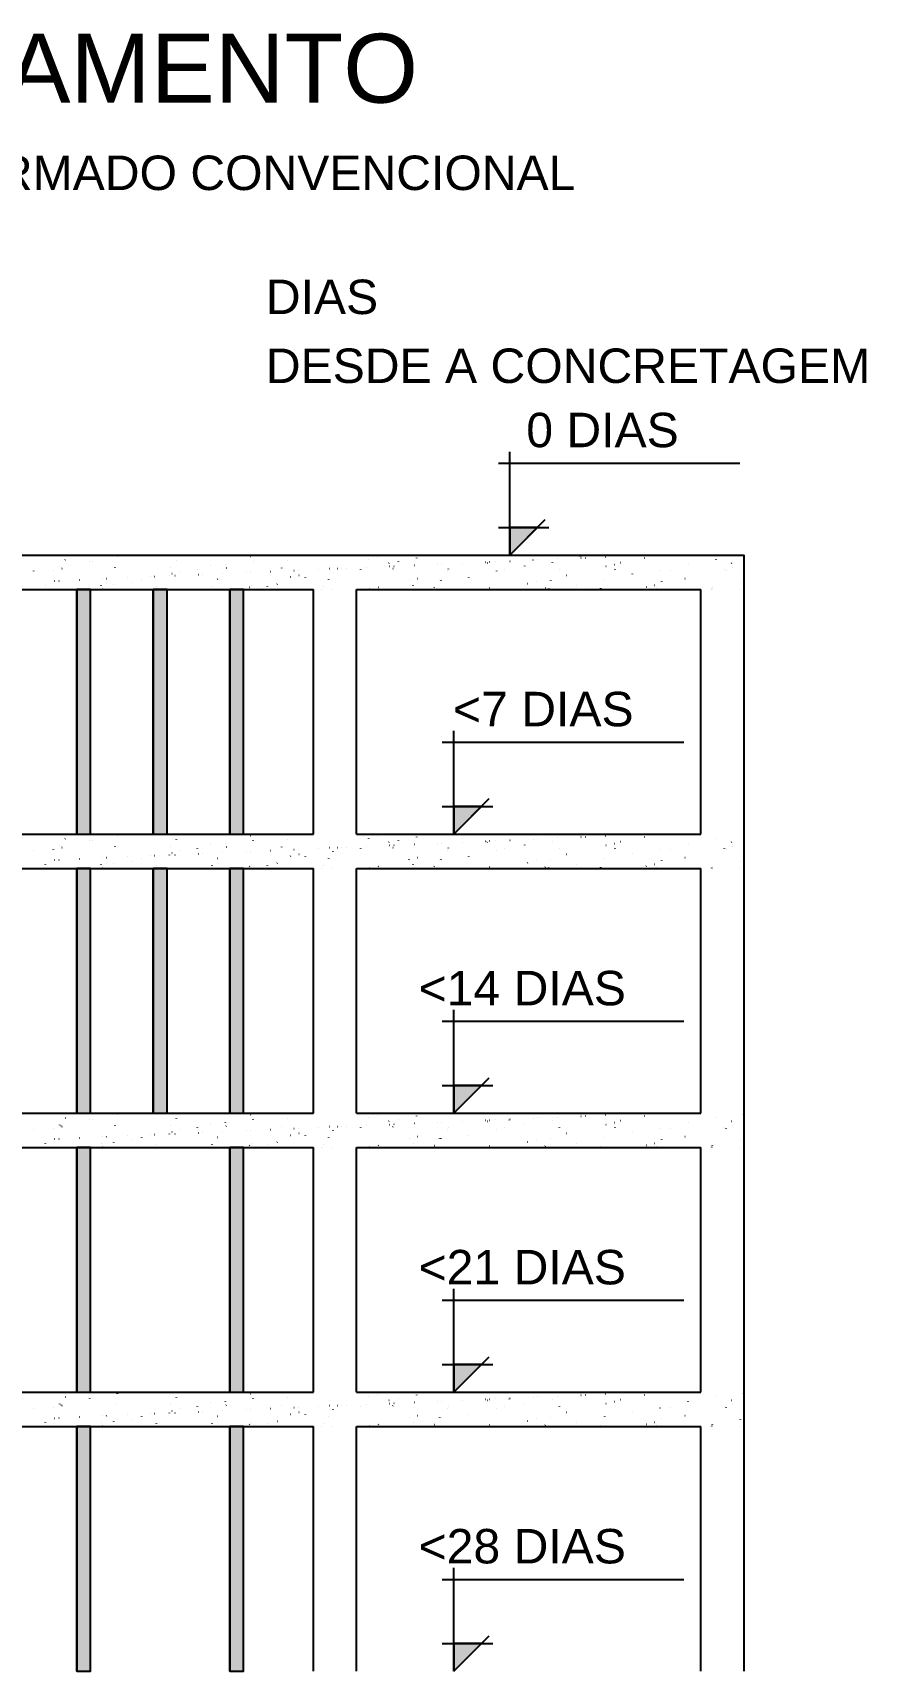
# Model space of a CAD drawing. Header units: millimetres. Extents: x 1659 to 9159, y 667 to 9133.
# Drawn here: x 7753.8 to 7995.7, y 5523.8 to 5999.4 of the extents above; entities that cross this region are included whole.
import ezdxf

# ---------------------------------------------------------------- set-up
doc = ezdxf.new("R2010")
doc.units = ezdxf.units.MM
for name, color, linetype in [('1', 1, 'Continuous'), ('10', 10, 'Continuous'), ('6', 6, 'Continuous')]:
    doc.layers.add(name, color=color, linetype=linetype)
doc.styles.get("Standard").update_dxf_attribs({"font": 'arial.ttf'})

msp = doc.modelspace()

# ---------------------------------------------------------------- linework, layer by layer
at = {"layer": '1', "linetype": 'Continuous'}
for p, q in [((7888.88, 5874.42), (7958.94, 5874.42)), ((7892.21, 5847.76), (7892.21, 5877.75)), ((7888.88, 5855.76), (7903.54, 5855.76)), ((7892.21, 5847.76), (7902.5, 5858.05)), ((7510.19, 5847.76), (7960.19, 5847.76)), ((7763.19, 5846.39), (7763.22, 5846.43)), ((7770.27, 5845.86), (7770.28, 5845.91)), ((7770.98, 5845.81), (7771.03, 5845.82)), ((7778.37, 5847.32), (7778.37, 5847.37)), ((7795.43, 5846.23), (7795.46, 5846.27)), ((7816.86, 5847.38), (7816.91, 5847.39)), ((7817.7, 5845.93), (7817.7, 5845.98)), ((7827.66, 5846.07), (7827.69, 5846.11)), ((7851.27, 5846.42), (7851.32, 5846.43)), ((7853.71, 5846.96), (7853.76, 5846.97)), ((7857.14, 5845.43), (7857.15, 5845.48)), ((7859.89, 5845.91), (7859.92, 5845.95)), ((7865.24, 5846.89), (7865.25, 5846.94)), ((7871.2, 5845.1), (7871.25, 5845.1)), ((7872.45, 5845.16), (7872.5, 5845.16)), ((7878.34, 5845.41), (7878.39, 5845.42)), ((7885.08, 5845.71), (7885.13, 5845.71)), ((7885.68, 5845.45), (7885.73, 5845.46)), ((7886.33, 5845.76), (7886.38, 5845.76)), ((7888.12, 5845.99), (7888.17, 5846)), ((7892.13, 5845.75), (7892.16, 5845.79)), ((7892.23, 5846.02), (7892.28, 5846.02)), ((7898.97, 5846.31), (7899.02, 5846.32)), ((7900.22, 5846.37), (7900.27, 5846.37)), ((7904.57, 5845.5), (7904.58, 5845.55)), ((7906.11, 5846.63), (7906.16, 5846.63)), ((7912.71, 5847.33), (7912.72, 5847.38)), ((7912.86, 5846.92), (7912.91, 5846.92)), ((7914.11, 5846.97), (7914.16, 5846.98)), ((7920, 5847.23), (7920.05, 5847.23)), ((7924.36, 5845.59), (7924.39, 5845.63)), ((7926.74, 5847.53), (7926.79, 5847.53)), ((7927.99, 5847.58), (7928.04, 5847.58)), ((7931.31, 5846.97), (7931.36, 5846.99)), ((7952.11, 5846.46), (7952.12, 5846.51)), ((7956.59, 5845.42), (7956.62, 5845.46)), ((7960.14, 5847.4), (7960.14, 5847.45)), ((7960.19, 5837.76), (7960.19, 5847.76)), ((7754.1, 5843.08), (7754.11, 5843.13)), ((7759.75, 5843.32), (7759.8, 5843.33)), ((7761.6, 5844.31), (7761.63, 5844.34)), ((7762.13, 5844.02), (7762.13, 5844.07)), ((7762.2, 5843.86), (7762.24, 5843.87)), ((7767.25, 5840.56), (7767.3, 5840.56)), ((7773.99, 5840.86), (7774.04, 5840.86)), ((7775.18, 5840.92), (7775.21, 5840.96)), ((7775.24, 5840.91), (7775.29, 5840.91)), ((7777.67, 5844.18), (7777.7, 5844.22)), ((7781.13, 5841.17), (7781.18, 5841.17)), ((7785.4, 5840.73), (7785.41, 5840.78)), ((7787.88, 5841.46), (7787.93, 5841.47)), ((7789.12, 5841.52), (7789.17, 5841.52)), ((7793.43, 5841.68), (7793.44, 5841.73)), ((7793.83, 5844.14), (7793.86, 5844.18)), ((7794.16, 5842.35), (7794.21, 5842.36)), ((7795.02, 5841.78), (7795.07, 5841.78)), ((7796.6, 5842.89), (7796.65, 5842.9)), ((7801.57, 5843.52), (7801.58, 5843.57)), ((7801.76, 5842.07), (7801.81, 5842.07)), ((7803.01, 5842.12), (7803.06, 5842.13)), ((7805.39, 5844.84), (7805.44, 5844.85)), ((7807.41, 5840.76), (7807.44, 5840.8)), ((7808.91, 5842.38), (7808.96, 5842.38)), ((7809.67, 5844.98), (7809.68, 5845.03)), ((7809.91, 5844.01), (7809.94, 5844.05)), ((7815.65, 5842.68), (7815.7, 5842.68)), ((7816.9, 5842.73), (7816.95, 5842.73)), ((7822.79, 5842.99), (7822.84, 5842.99)), ((7826.06, 5843.98), (7826.09, 5844.02)), ((7828.57, 5841.38), (7828.62, 5841.4)), ((7829.54, 5843.28), (7829.59, 5843.28)), ((7830.78, 5843.34), (7830.83, 5843.34)), ((7831.01, 5841.93), (7831.06, 5841.94)), ((7832.88, 5841.18), (7832.88, 5841.23)), ((7836.68, 5843.59), (7836.73, 5843.6)), ((7839.64, 5840.6), (7839.67, 5840.64)), ((7839.8, 5843.87), (7839.85, 5843.88)), ((7840.97, 5842.64), (7840.98, 5842.69)), ((7842.14, 5843.85), (7842.17, 5843.89)), ((7843.42, 5843.89), (7843.47, 5843.89)), ((7844.67, 5843.94), (7844.72, 5843.95)), ((7849, 5843.59), (7849.01, 5843.64)), ((7850.57, 5844.2), (7850.62, 5844.2)), ((7857.31, 5844.49), (7857.36, 5844.5)), ((7858.3, 5843.82), (7858.33, 5843.86)), ((7858.56, 5844.55), (7858.61, 5844.55)), ((7862.98, 5840.42), (7863.03, 5840.43)), ((7864.45, 5844.81), (7864.5, 5844.81)), ((7865.42, 5840.96), (7865.47, 5840.97)), ((7871.88, 5840.44), (7871.91, 5840.48)), ((7872.27, 5840.3), (7872.28, 5840.35)), ((7874.21, 5842.91), (7874.25, 5842.92)), ((7874.37, 5843.69), (7874.4, 5843.73)), ((7880.3, 5841.25), (7880.31, 5841.3)), ((7888.45, 5843.09), (7888.45, 5843.13)), ((7890.53, 5843.66), (7890.56, 5843.7)), ((7896.54, 5844.55), (7896.55, 5844.6)), ((7906.61, 5843.53), (7906.64, 5843.57)), ((7908.61, 5841.94), (7908.66, 5841.95)), ((7919.75, 5840.74), (7919.75, 5840.79)), ((7920.08, 5844.49), (7920.13, 5844.5)), ((7922.52, 5845.03), (7922.57, 5845.04)), ((7922.76, 5843.5), (7922.79, 5843.54)), ((7927.84, 5842.21), (7927.85, 5842.26)), ((7935.87, 5843.16), (7935.88, 5843.21)), ((7938.84, 5843.37), (7938.87, 5843.41)), ((7943.02, 5840.98), (7943.07, 5840.99)), ((7944.02, 5844.99), (7944.02, 5845.04)), ((7954.49, 5843.52), (7954.54, 5843.53)), ((7954.99, 5843.34), (7955.03, 5843.38)), ((7956.93, 5844.06), (7956.98, 5844.07)), ((7635.19, 5837.76), (7835.19, 5837.76)), ((7756.57, 5837.76), (7756.57, 5837.76)), ((7757.43, 5838.87), (7757.46, 5838.91)), ((7760.1, 5840.25), (7760.15, 5840.25)), ((7761.3, 5837.76), (7761.3, 5837.76)), ((7761.35, 5840.31), (7761.4, 5840.31)), ((7769.21, 5837.76), (7769.21, 5837.76)), ((7769.21, 5837.76), (7769.21, 5837.76)), ((7772.75, 5837.76), (7772.75, 5837.76)), ((7772.75, 5837.76), (7772.75, 5837.76)), ((7773.44, 5837.76), (7773.44, 5837.76)), ((7773.58, 5838.84), (7773.61, 5838.88)), ((7773.9, 5837.86), (7773.95, 5837.87)), ((7777.11, 5837.76), (7777.11, 5837.76)), ((7777.11, 5837.76), (7777.11, 5837.76)), ((7777.31, 5839.27), (7777.31, 5839.32)), ((7782.69, 5839.81), (7782.74, 5839.82)), ((7785.01, 5837.76), (7785.01, 5837.76)), ((7785.01, 5837.76), (7785.01, 5837.76)), ((7785.01, 5837.76), (7785.01, 5837.76)), ((7788.93, 5837.76), (7788.93, 5837.76)), ((7789.66, 5838.71), (7789.69, 5838.75)), ((7792.91, 5837.76), (7792.91, 5837.76)), ((7800.82, 5837.76), (7800.82, 5837.76)), ((7800.82, 5837.76), (7800.82, 5837.76)), ((7805.1, 5837.76), (7805.1, 5837.76)), ((7805.1, 5837.76), (7805.1, 5837.76)), ((7805.81, 5838.68), (7805.84, 5838.72)), ((7808.72, 5837.76), (7808.72, 5837.76)), ((7808.72, 5837.76), (7808.72, 5837.76)), ((7808.72, 5837.76), (7808.72, 5837.76)), ((7812.2, 5837.76), (7812.2, 5837.76)), ((7812.2, 5837.76), (7812.2, 5837.76)), ((7816.62, 5837.76), (7816.62, 5837.76)), ((7816.62, 5837.76), (7816.62, 5837.76)), ((7816.62, 5837.76), (7816.62, 5837.76)), ((7816.7, 5838.39), (7816.71, 5838.44)), ((7817.1, 5838.84), (7817.15, 5838.85)), ((7821.28, 5837.76), (7821.28, 5837.76)), ((7821.89, 5838.55), (7821.92, 5838.59)), ((7824.52, 5837.76), (7824.52, 5837.76)), ((7824.73, 5839.34), (7824.74, 5839.39)), ((7832.43, 5837.76), (7832.43, 5837.76)), ((7832.43, 5837.76), (7832.43, 5837.76)), ((7835.19, 5766.76), (7835.19, 5837.76)), ((7837.46, 5837.76), (7837.46, 5837.76)), ((7837.46, 5837.76), (7837.46, 5837.76)), ((7838.05, 5838.52), (7838.08, 5838.56)), ((7840.33, 5837.76), (7840.33, 5837.76)), ((7840.33, 5837.76), (7840.33, 5837.76)), ((7840.33, 5837.76), (7840.33, 5837.76)), ((7847.69, 5837.76), (7947.69, 5837.76)), ((7847.69, 5766.76), (7847.69, 5837.76)), ((7847.69, 5766.76), (7847.69, 5837.76)), ((7848.23, 5837.76), (7848.23, 5837.76)), ((7850.97, 5837.76), (7850.97, 5837.76)), ((7850.97, 5837.76), (7850.97, 5837.76)), ((7851.51, 5837.88), (7851.56, 5837.89)), ((7853.64, 5837.76), (7853.64, 5837.76)), ((7854.13, 5838.39), (7854.16, 5838.43)), ((7856.13, 5837.76), (7856.13, 5837.76)), ((7856.13, 5837.76), (7856.13, 5837.76)), ((7864.04, 5837.76), (7864.04, 5837.76)), ((7864.04, 5837.76), (7864.04, 5837.76)), ((7864.18, 5838.84), (7864.19, 5838.89)), ((7869.82, 5837.76), (7869.82, 5837.76)), ((7869.82, 5837.76), (7869.82, 5837.76)), ((7870.28, 5838.36), (7870.31, 5838.4)), ((7871.94, 5837.76), (7871.94, 5837.76)), ((7871.94, 5837.76), (7871.94, 5837.76)), ((7871.94, 5837.76), (7871.94, 5837.76)), ((7879.84, 5837.76), (7879.84, 5837.76)), ((7886, 5837.76), (7886, 5837.76)), ((7886.36, 5838.23), (7886.39, 5838.27)), ((7887.74, 5837.76), (7887.74, 5837.76)), ((7887.74, 5837.76), (7887.74, 5837.76)), ((7889.73, 5837.76), (7889.73, 5837.76)), ((7889.73, 5837.76), (7889.73, 5837.76)), ((7889.73, 5837.76), (7889.73, 5837.76)), ((7895.65, 5837.76), (7895.65, 5837.76)), ((7895.65, 5837.76), (7895.65, 5837.76)), ((7895.65, 5837.76), (7895.65, 5837.76)), ((7897.39, 5839.45), (7897.43, 5839.46)), ((7899.83, 5839.99), (7899.87, 5840.01)), ((7902.17, 5837.76), (7902.17, 5837.76)), ((7902.17, 5837.76), (7902.17, 5837.76)), ((7902.51, 5838.2), (7902.54, 5838.24)), ((7903.55, 5837.76), (7903.55, 5837.76)), ((7903.55, 5837.76), (7903.55, 5837.76)), ((7903.55, 5837.76), (7903.55, 5837.76)), ((7903.58, 5837.96), (7903.58, 5838.01)), ((7904.11, 5840.28), (7904.14, 5840.32)), ((7911.45, 5837.76), (7911.45, 5837.76)), ((7911.6, 5838.91), (7911.61, 5838.96)), ((7918.35, 5837.76), (7918.35, 5837.76)), ((7918.59, 5838.07), (7918.62, 5838.11)), ((7919.35, 5837.76), (7919.35, 5837.76)), ((7919.35, 5837.76), (7919.35, 5837.76)), ((7927.26, 5837.76), (7927.26, 5837.76)), ((7927.26, 5837.76), (7927.26, 5837.76)), ((7927.26, 5837.76), (7927.26, 5837.76)), ((7928.49, 5837.76), (7928.49, 5837.76)), ((7928.49, 5837.76), (7928.49, 5837.76)), ((7928.49, 5837.76), (7928.49, 5837.76)), ((7931.79, 5838.49), (7931.84, 5838.5)), ((7934.23, 5839.03), (7934.28, 5839.04)), ((7934.53, 5837.76), (7934.53, 5837.76)), ((7934.53, 5837.76), (7934.53, 5837.76)), ((7934.75, 5838.04), (7934.78, 5838.08)), ((7935.16, 5837.76), (7935.16, 5837.76)), ((7936.34, 5840.12), (7936.37, 5840.16)), ((7943.06, 5837.76), (7943.06, 5837.76)), ((7943.06, 5837.76), (7943.06, 5837.76)), ((7947.69, 5766.76), (7947.69, 5837.76)), ((7950.71, 5837.76), (7950.71, 5837.76)), ((7950.82, 5837.91), (7950.86, 5837.95)), ((7950.97, 5837.76), (7950.97, 5837.76)), ((7950.97, 5837.76), (7950.97, 5837.76)), ((7951.05, 5838.4), (7951.06, 5838.45)), ((7958.87, 5837.76), (7958.87, 5837.76)), ((7958.87, 5837.76), (7958.87, 5837.76)), ((7958.87, 5837.76), (7958.87, 5837.76)), ((7959.15, 5839.87), (7959.15, 5839.92)), ((7960.19, 5766.76), (7960.19, 5837.76)), ((7872.62, 5793.42), (7942.68, 5793.42)), ((7875.95, 5766.76), (7875.95, 5796.75)), ((7872.62, 5774.76), (7887.28, 5774.76)), ((7875.95, 5766.76), (7886.24, 5777.05)), ((7635.19, 5766.76), (7835.19, 5766.76)), ((7763.19, 5765.39), (7763.22, 5765.43)), ((7770.27, 5764.86), (7770.28, 5764.91)), ((7770.98, 5764.81), (7771.03, 5764.82)), ((7778.37, 5766.32), (7778.37, 5766.37)), ((7795.43, 5765.23), (7795.46, 5765.27)), ((7816.86, 5766.38), (7816.91, 5766.39)), ((7817.7, 5764.93), (7817.7, 5764.98)), ((7827.66, 5765.07), (7827.69, 5765.11)), ((7847.69, 5766.76), (7947.69, 5766.76)), ((7851.27, 5765.42), (7851.32, 5765.43)), ((7853.71, 5765.96), (7853.76, 5765.97)), ((7857.14, 5764.43), (7857.15, 5764.48)), ((7859.89, 5764.91), (7859.92, 5764.95)), ((7865.24, 5765.89), (7865.25, 5765.94)), ((7878.34, 5764.41), (7878.39, 5764.42)), ((7885.08, 5764.71), (7885.13, 5764.71)), ((7885.68, 5764.45), (7885.73, 5764.46)), ((7886.33, 5764.76), (7886.38, 5764.76)), ((7888.12, 5764.99), (7888.17, 5765)), ((7892.13, 5764.75), (7892.16, 5764.79)), ((7892.23, 5765.02), (7892.28, 5765.02)), ((7898.97, 5765.31), (7899.02, 5765.32)), ((7900.22, 5765.37), (7900.27, 5765.37)), ((7904.57, 5764.5), (7904.58, 5764.55)), ((7906.11, 5765.63), (7906.16, 5765.63)), ((7912.71, 5766.33), (7912.72, 5766.38)), ((7912.86, 5765.92), (7912.91, 5765.92)), ((7914.11, 5765.97), (7914.16, 5765.98)), ((7920, 5766.23), (7920.05, 5766.23)), ((7924.36, 5764.59), (7924.39, 5764.63)), ((7926.74, 5766.53), (7926.79, 5766.53)), ((7927.99, 5766.58), (7928.04, 5766.58)), ((7931.31, 5765.97), (7931.36, 5765.99)), ((7952.11, 5765.46), (7952.12, 5765.51)), ((7956.59, 5764.42), (7956.62, 5764.46)), ((7960.14, 5766.4), (7960.14, 5766.45)), ((7960.19, 5756.76), (7960.19, 5766.76)), ((7754.1, 5762.08), (7754.11, 5762.13)), ((7759.75, 5762.32), (7759.8, 5762.33)), ((7761.6, 5763.31), (7761.63, 5763.34)), ((7762.13, 5763.02), (7762.13, 5763.07)), ((7762.2, 5762.86), (7762.24, 5762.87)), ((7767.25, 5759.56), (7767.3, 5759.56)), ((7773.99, 5759.86), (7774.04, 5759.86)), ((7775.18, 5759.92), (7775.21, 5759.96)), ((7775.24, 5759.91), (7775.29, 5759.91)), ((7777.67, 5763.18), (7777.7, 5763.22)), ((7781.13, 5760.17), (7781.18, 5760.17)), ((7785.4, 5759.73), (7785.41, 5759.78)), ((7787.88, 5760.46), (7787.93, 5760.47)), ((7789.12, 5760.52), (7789.17, 5760.52)), ((7793.43, 5760.68), (7793.44, 5760.73)), ((7793.83, 5763.14), (7793.86, 5763.18)), ((7794.16, 5761.35), (7794.21, 5761.36)), ((7795.02, 5760.78), (7795.07, 5760.78)), ((7796.6, 5761.89), (7796.65, 5761.9)), ((7801.57, 5762.52), (7801.58, 5762.57)), ((7801.76, 5761.07), (7801.81, 5761.07)), ((7803.01, 5761.12), (7803.06, 5761.13)), ((7805.39, 5763.84), (7805.44, 5763.85)), ((7807.41, 5759.76), (7807.44, 5759.8)), ((7808.91, 5761.38), (7808.96, 5761.38)), ((7809.67, 5763.98), (7809.68, 5764.03)), ((7809.91, 5763.01), (7809.94, 5763.05)), ((7815.65, 5761.68), (7815.7, 5761.68)), ((7816.9, 5761.73), (7816.95, 5761.73)), ((7822.79, 5761.99), (7822.84, 5761.99)), ((7826.06, 5762.98), (7826.09, 5763.02)), ((7828.57, 5760.38), (7828.62, 5760.4)), ((7829.54, 5762.28), (7829.59, 5762.28)), ((7830.78, 5762.34), (7830.83, 5762.34)), ((7831.01, 5760.93), (7831.06, 5760.94)), ((7832.88, 5760.18), (7832.88, 5760.23)), ((7836.68, 5762.59), (7836.73, 5762.6)), ((7839.64, 5759.6), (7839.67, 5759.64)), ((7839.8, 5762.87), (7839.85, 5762.88)), ((7840.97, 5761.64), (7840.98, 5761.69)), ((7842.14, 5762.85), (7842.17, 5762.89)), ((7843.42, 5762.89), (7843.47, 5762.89)), ((7844.67, 5762.94), (7844.72, 5762.95)), ((7849, 5762.59), (7849.01, 5762.64)), ((7850.57, 5763.2), (7850.62, 5763.2)), ((7857.31, 5763.49), (7857.36, 5763.5)), ((7858.3, 5762.82), (7858.33, 5762.86)), ((7858.56, 5763.55), (7858.61, 5763.55)), ((7864.45, 5763.81), (7864.5, 5763.81)), ((7865.42, 5759.96), (7865.47, 5759.97)), ((7871.2, 5764.1), (7871.25, 5764.1)), ((7872.45, 5764.16), (7872.5, 5764.16)), ((7874.21, 5761.91), (7874.25, 5761.92)), ((7874.37, 5762.69), (7874.4, 5762.73)), ((7880.3, 5760.25), (7880.31, 5760.3)), ((7888.45, 5762.09), (7888.45, 5762.13)), ((7890.53, 5762.66), (7890.56, 5762.7)), ((7896.54, 5763.55), (7896.55, 5763.6)), ((7906.61, 5762.53), (7906.64, 5762.57)), ((7908.61, 5760.94), (7908.66, 5760.95)), ((7919.75, 5759.74), (7919.75, 5759.79)), ((7920.08, 5763.49), (7920.13, 5763.5)), ((7922.52, 5764.03), (7922.57, 5764.04)), ((7922.76, 5762.5), (7922.79, 5762.54)), ((7927.84, 5761.21), (7927.85, 5761.26)), ((7935.87, 5762.16), (7935.88, 5762.21)), ((7938.84, 5762.37), (7938.87, 5762.41)), ((7943.02, 5759.98), (7943.07, 5759.99)), ((7944.02, 5763.99), (7944.02, 5764.04)), ((7954.49, 5762.52), (7954.54, 5762.53)), ((7954.99, 5762.34), (7955.03, 5762.38)), ((7956.93, 5763.06), (7956.98, 5763.07)), ((7635.19, 5756.76), (7835.19, 5756.76)), ((7756.57, 5756.76), (7756.57, 5756.76)), ((7757.43, 5757.87), (7757.46, 5757.91)), ((7760.1, 5759.25), (7760.15, 5759.25)), ((7761.3, 5756.76), (7761.3, 5756.76)), ((7761.35, 5759.31), (7761.4, 5759.31)), ((7769.21, 5756.76), (7769.21, 5756.76)), ((7769.21, 5756.76), (7769.21, 5756.76)), ((7772.75, 5756.76), (7772.75, 5756.76)), ((7772.75, 5756.76), (7772.75, 5756.76)), ((7773.44, 5756.76), (7773.44, 5756.76)), ((7773.58, 5757.84), (7773.61, 5757.88)), ((7773.9, 5756.86), (7773.95, 5756.87)), ((7777.11, 5756.76), (7777.11, 5756.76)), ((7777.11, 5756.76), (7777.11, 5756.76)), ((7777.31, 5758.27), (7777.31, 5758.32)), ((7782.69, 5758.81), (7782.74, 5758.82)), ((7785.01, 5756.76), (7785.01, 5756.76)), ((7785.01, 5756.76), (7785.01, 5756.76)), ((7785.01, 5756.76), (7785.01, 5756.76)), ((7788.93, 5756.76), (7788.93, 5756.76)), ((7789.66, 5757.71), (7789.69, 5757.75)), ((7792.91, 5756.76), (7792.91, 5756.76)), ((7800.82, 5756.76), (7800.82, 5756.76)), ((7800.82, 5756.76), (7800.82, 5756.76)), ((7805.1, 5756.76), (7805.1, 5756.76)), ((7805.1, 5756.76), (7805.1, 5756.76)), ((7805.81, 5757.68), (7805.84, 5757.72)), ((7808.72, 5756.76), (7808.72, 5756.76)), ((7808.72, 5756.76), (7808.72, 5756.76)), ((7808.72, 5756.76), (7808.72, 5756.76)), ((7812.2, 5756.76), (7812.2, 5756.76)), ((7812.2, 5756.76), (7812.2, 5756.76)), ((7816.62, 5756.76), (7816.62, 5756.76)), ((7816.62, 5756.76), (7816.62, 5756.76)), ((7816.62, 5756.76), (7816.62, 5756.76)), ((7816.7, 5757.39), (7816.71, 5757.44)), ((7817.1, 5757.84), (7817.15, 5757.85)), ((7821.28, 5756.76), (7821.28, 5756.76)), ((7821.89, 5757.55), (7821.92, 5757.59)), ((7824.52, 5756.76), (7824.52, 5756.76)), ((7824.73, 5758.34), (7824.74, 5758.39)), ((7832.43, 5756.76), (7832.43, 5756.76)), ((7832.43, 5756.76), (7832.43, 5756.76)), ((7835.19, 5685.76), (7835.19, 5756.76)), ((7837.46, 5756.76), (7837.46, 5756.76)), ((7837.46, 5756.76), (7837.46, 5756.76)), ((7838.05, 5757.52), (7838.08, 5757.56)), ((7840.33, 5756.76), (7840.33, 5756.76)), ((7840.33, 5756.76), (7840.33, 5756.76)), ((7840.33, 5756.76), (7840.33, 5756.76)), ((7847.69, 5756.76), (7947.69, 5756.76)), ((7847.69, 5685.76), (7847.69, 5756.76)), ((7847.69, 5685.76), (7847.69, 5756.76)), ((7848.23, 5756.76), (7848.23, 5756.76)), ((7850.97, 5756.76), (7850.97, 5756.76)), ((7850.97, 5756.76), (7850.97, 5756.76)), ((7851.51, 5756.88), (7851.56, 5756.89)), ((7853.64, 5756.76), (7853.64, 5756.76)), ((7854.13, 5757.39), (7854.16, 5757.43)), ((7856.13, 5756.76), (7856.13, 5756.76)), ((7856.13, 5756.76), (7856.13, 5756.76)), ((7862.98, 5759.42), (7863.03, 5759.43)), ((7864.04, 5756.76), (7864.04, 5756.76)), ((7864.04, 5756.76), (7864.04, 5756.76)), ((7864.18, 5757.84), (7864.19, 5757.89)), ((7869.82, 5756.76), (7869.82, 5756.76)), ((7869.82, 5756.76), (7869.82, 5756.76)), ((7870.28, 5757.36), (7870.31, 5757.4)), ((7871.88, 5759.44), (7871.91, 5759.48)), ((7871.94, 5756.76), (7871.94, 5756.76)), ((7871.94, 5756.76), (7871.94, 5756.76)), ((7871.94, 5756.76), (7871.94, 5756.76)), ((7872.27, 5759.3), (7872.28, 5759.35)), ((7879.84, 5756.76), (7879.84, 5756.76)), ((7886, 5756.76), (7886, 5756.76)), ((7886.36, 5757.23), (7886.39, 5757.27)), ((7887.74, 5756.76), (7887.74, 5756.76)), ((7887.74, 5756.76), (7887.74, 5756.76)), ((7889.73, 5756.76), (7889.73, 5756.76)), ((7889.73, 5756.76), (7889.73, 5756.76)), ((7889.73, 5756.76), (7889.73, 5756.76)), ((7895.65, 5756.76), (7895.65, 5756.76)), ((7895.65, 5756.76), (7895.65, 5756.76)), ((7895.65, 5756.76), (7895.65, 5756.76)), ((7897.39, 5758.45), (7897.43, 5758.46)), ((7899.83, 5758.99), (7899.87, 5759.01)), ((7902.17, 5756.76), (7902.17, 5756.76)), ((7902.17, 5756.76), (7902.17, 5756.76)), ((7902.51, 5757.2), (7902.54, 5757.24)), ((7903.55, 5756.76), (7903.55, 5756.76)), ((7903.55, 5756.76), (7903.55, 5756.76)), ((7903.55, 5756.76), (7903.55, 5756.76)), ((7903.58, 5756.96), (7903.58, 5757.01)), ((7904.11, 5759.28), (7904.14, 5759.32)), ((7911.45, 5756.76), (7911.45, 5756.76)), ((7911.6, 5757.91), (7911.61, 5757.96)), ((7918.35, 5756.76), (7918.35, 5756.76)), ((7918.59, 5757.07), (7918.62, 5757.11)), ((7919.35, 5756.76), (7919.35, 5756.76)), ((7919.35, 5756.76), (7919.35, 5756.76)), ((7927.26, 5756.76), (7927.26, 5756.76)), ((7927.26, 5756.76), (7927.26, 5756.76)), ((7927.26, 5756.76), (7927.26, 5756.76)), ((7928.49, 5756.76), (7928.49, 5756.76)), ((7928.49, 5756.76), (7928.49, 5756.76)), ((7928.49, 5756.76), (7928.49, 5756.76)), ((7931.79, 5757.49), (7931.84, 5757.5)), ((7934.23, 5758.03), (7934.28, 5758.04)), ((7934.53, 5756.76), (7934.53, 5756.76)), ((7934.53, 5756.76), (7934.53, 5756.76)), ((7934.75, 5757.04), (7934.78, 5757.08)), ((7935.16, 5756.76), (7935.16, 5756.76)), ((7936.34, 5759.12), (7936.37, 5759.16)), ((7943.06, 5756.76), (7943.06, 5756.76)), ((7943.06, 5756.76), (7943.06, 5756.76)), ((7947.69, 5685.76), (7947.69, 5756.76)), ((7950.71, 5756.76), (7950.71, 5756.76)), ((7950.82, 5756.91), (7950.86, 5756.95)), ((7950.97, 5756.76), (7950.97, 5756.76)), ((7950.97, 5756.76), (7950.97, 5756.76)), ((7951.05, 5757.4), (7951.06, 5757.45)), ((7958.87, 5756.76), (7958.87, 5756.76)), ((7958.87, 5756.76), (7958.87, 5756.76)), ((7958.87, 5756.76), (7958.87, 5756.76)), ((7959.15, 5758.87), (7959.15, 5758.92)), ((7960.19, 5685.76), (7960.19, 5756.76)), ((7872.62, 5712.42), (7942.68, 5712.42)), ((7875.95, 5685.76), (7875.95, 5715.75)), ((7872.62, 5693.76), (7887.28, 5693.76)), ((7875.95, 5685.76), (7886.24, 5696.05)), ((7635.19, 5685.76), (7835.19, 5685.76)), ((7763.19, 5684.39), (7763.22, 5684.43)), ((7770.27, 5683.86), (7770.28, 5683.91)), ((7770.98, 5683.81), (7771.03, 5683.82)), ((7778.37, 5685.32), (7778.37, 5685.37)), ((7795.43, 5684.23), (7795.46, 5684.27)), ((7816.86, 5685.38), (7816.91, 5685.39)), ((7817.7, 5683.93), (7817.7, 5683.98)), ((7827.66, 5684.07), (7827.69, 5684.11)), ((7847.69, 5685.76), (7947.69, 5685.76)), ((7851.27, 5684.42), (7851.32, 5684.43)), ((7853.71, 5684.96), (7853.76, 5684.97)), ((7857.14, 5683.43), (7857.15, 5683.48)), ((7859.89, 5683.91), (7859.92, 5683.95)), ((7865.24, 5684.89), (7865.25, 5684.94)), ((7878.34, 5683.41), (7878.39, 5683.42)), ((7885.08, 5683.71), (7885.13, 5683.71)), ((7885.68, 5683.45), (7885.73, 5683.46)), ((7886.33, 5683.76), (7886.38, 5683.76)), ((7888.12, 5683.99), (7888.17, 5684)), ((7892.13, 5683.75), (7892.16, 5683.79)), ((7892.23, 5684.02), (7892.28, 5684.02)), ((7898.97, 5684.31), (7899.02, 5684.32)), ((7900.22, 5684.37), (7900.27, 5684.37)), ((7904.57, 5683.5), (7904.58, 5683.55)), ((7906.11, 5684.63), (7906.16, 5684.63)), ((7912.71, 5685.33), (7912.72, 5685.38)), ((7912.86, 5684.92), (7912.91, 5684.92)), ((7914.11, 5684.97), (7914.16, 5684.98)), ((7920, 5685.23), (7920.05, 5685.23)), ((7924.36, 5683.59), (7924.39, 5683.63)), ((7926.74, 5685.53), (7926.79, 5685.53)), ((7927.99, 5685.58), (7928.04, 5685.58)), ((7931.31, 5684.97), (7931.36, 5684.99)), ((7952.11, 5684.46), (7952.12, 5684.51)), ((7956.59, 5683.42), (7956.62, 5683.46)), ((7960.14, 5685.4), (7960.14, 5685.45)), ((7960.19, 5675.76), (7960.19, 5685.76)), ((7754.1, 5681.08), (7754.11, 5681.13)), ((7759.75, 5681.32), (7759.8, 5681.33)), ((7761.6, 5682.31), (7761.63, 5682.34)), ((7762.13, 5682.02), (7762.13, 5682.07)), ((7762.2, 5681.86), (7762.24, 5681.87)), ((7773.99, 5678.86), (7774.04, 5678.86)), ((7775.18, 5678.92), (7775.21, 5678.96)), ((7775.24, 5678.91), (7775.29, 5678.91)), ((7777.67, 5682.18), (7777.7, 5682.22)), ((7781.13, 5679.17), (7781.18, 5679.17)), ((7785.4, 5678.73), (7785.41, 5678.78)), ((7787.88, 5679.46), (7787.93, 5679.47)), ((7789.12, 5679.52), (7789.17, 5679.52)), ((7793.43, 5679.68), (7793.44, 5679.73)), ((7793.83, 5682.14), (7793.86, 5682.18)), ((7794.16, 5680.35), (7794.21, 5680.36)), ((7795.02, 5679.78), (7795.07, 5679.78)), ((7796.6, 5680.89), (7796.65, 5680.9)), ((7801.57, 5681.52), (7801.58, 5681.57)), ((7801.76, 5680.07), (7801.81, 5680.07)), ((7803.01, 5680.12), (7803.06, 5680.13)), ((7805.39, 5682.84), (7805.44, 5682.85)), ((7807.41, 5678.76), (7807.44, 5678.8)), ((7808.91, 5680.38), (7808.96, 5680.38)), ((7809.67, 5682.98), (7809.68, 5683.03)), ((7809.91, 5682.01), (7809.94, 5682.05)), ((7815.65, 5680.68), (7815.7, 5680.68)), ((7816.9, 5680.73), (7816.95, 5680.73)), ((7822.79, 5680.99), (7822.84, 5680.99)), ((7826.06, 5681.98), (7826.09, 5682.02)), ((7828.57, 5679.38), (7828.62, 5679.4)), ((7829.54, 5681.28), (7829.59, 5681.28)), ((7830.78, 5681.34), (7830.83, 5681.34)), ((7831.01, 5679.93), (7831.06, 5679.94)), ((7832.88, 5679.18), (7832.88, 5679.23)), ((7836.68, 5681.59), (7836.73, 5681.6)), ((7839.64, 5678.6), (7839.67, 5678.64)), ((7839.8, 5681.87), (7839.85, 5681.88)), ((7840.97, 5680.64), (7840.98, 5680.69)), ((7842.14, 5681.85), (7842.17, 5681.89)), ((7843.42, 5681.89), (7843.47, 5681.89)), ((7844.67, 5681.94), (7844.72, 5681.95)), ((7849, 5681.59), (7849.01, 5681.64)), ((7850.57, 5682.2), (7850.62, 5682.2)), ((7857.31, 5682.49), (7857.36, 5682.5)), ((7858.3, 5681.82), (7858.33, 5681.86)), ((7858.56, 5682.55), (7858.61, 5682.55)), ((7864.45, 5682.81), (7864.5, 5682.81)), ((7865.42, 5678.96), (7865.47, 5678.97)), ((7871.2, 5683.1), (7871.25, 5683.1)), ((7872.45, 5683.16), (7872.5, 5683.16)), ((7874.21, 5680.91), (7874.25, 5680.92)), ((7874.37, 5681.69), (7874.4, 5681.73)), ((7880.3, 5679.25), (7880.31, 5679.3)), ((7888.45, 5681.09), (7888.45, 5681.13)), ((7890.53, 5681.66), (7890.56, 5681.7)), ((7896.54, 5682.55), (7896.55, 5682.6)), ((7906.61, 5681.53), (7906.64, 5681.57)), ((7908.61, 5679.94), (7908.66, 5679.95)), ((7919.75, 5678.74), (7919.75, 5678.79)), ((7920.08, 5682.49), (7920.13, 5682.5)), ((7922.52, 5683.03), (7922.57, 5683.04)), ((7922.76, 5681.5), (7922.79, 5681.54)), ((7927.84, 5680.21), (7927.85, 5680.26)), ((7935.87, 5681.16), (7935.88, 5681.21)), ((7938.84, 5681.37), (7938.87, 5681.41)), ((7943.02, 5678.98), (7943.07, 5678.99)), ((7944.02, 5682.99), (7944.02, 5683.04)), ((7954.49, 5681.52), (7954.54, 5681.53)), ((7954.99, 5681.34), (7955.03, 5681.38)), ((7956.93, 5682.06), (7956.98, 5682.07)), ((7635.19, 5675.76), (7835.19, 5675.76)), ((7756.57, 5675.76), (7756.57, 5675.76)), ((7757.43, 5676.87), (7757.46, 5676.91)), ((7760.1, 5678.25), (7760.15, 5678.25)), ((7761.3, 5675.76), (7761.3, 5675.76)), ((7761.35, 5678.31), (7761.4, 5678.31)), ((7767.25, 5678.56), (7767.3, 5678.56)), ((7769.21, 5675.76), (7769.21, 5675.76)), ((7769.21, 5675.76), (7769.21, 5675.76)), ((7772.75, 5675.76), (7772.75, 5675.76)), ((7772.75, 5675.76), (7772.75, 5675.76)), ((7773.44, 5675.76), (7773.44, 5675.76)), ((7773.58, 5676.84), (7773.61, 5676.88)), ((7773.9, 5675.86), (7773.95, 5675.87)), ((7777.11, 5675.76), (7777.11, 5675.76)), ((7777.11, 5675.76), (7777.11, 5675.76)), ((7777.31, 5677.27), (7777.31, 5677.32)), ((7782.69, 5677.81), (7782.74, 5677.82)), ((7785.01, 5675.76), (7785.01, 5675.76)), ((7785.01, 5675.76), (7785.01, 5675.76)), ((7785.01, 5675.76), (7785.01, 5675.76)), ((7788.93, 5675.76), (7788.93, 5675.76)), ((7789.66, 5676.71), (7789.69, 5676.75)), ((7792.91, 5675.76), (7792.91, 5675.76)), ((7800.82, 5675.76), (7800.82, 5675.76)), ((7800.82, 5675.76), (7800.82, 5675.76)), ((7805.1, 5675.76), (7805.1, 5675.76)), ((7805.1, 5675.76), (7805.1, 5675.76)), ((7805.81, 5676.68), (7805.84, 5676.72)), ((7808.72, 5675.76), (7808.72, 5675.76)), ((7808.72, 5675.76), (7808.72, 5675.76)), ((7808.72, 5675.76), (7808.72, 5675.76)), ((7812.2, 5675.76), (7812.2, 5675.76)), ((7812.2, 5675.76), (7812.2, 5675.76)), ((7816.62, 5675.76), (7816.62, 5675.76)), ((7816.62, 5675.76), (7816.62, 5675.76)), ((7816.62, 5675.76), (7816.62, 5675.76)), ((7816.7, 5676.39), (7816.71, 5676.44)), ((7817.1, 5676.84), (7817.15, 5676.85)), ((7821.28, 5675.76), (7821.28, 5675.76)), ((7821.89, 5676.55), (7821.92, 5676.59)), ((7824.52, 5675.76), (7824.52, 5675.76)), ((7824.73, 5677.34), (7824.74, 5677.39)), ((7832.43, 5675.76), (7832.43, 5675.76)), ((7832.43, 5675.76), (7832.43, 5675.76)), ((7835.19, 5604.76), (7835.19, 5675.76)), ((7837.46, 5675.76), (7837.46, 5675.76)), ((7837.46, 5675.76), (7837.46, 5675.76)), ((7838.05, 5676.52), (7838.08, 5676.56)), ((7840.33, 5675.76), (7840.33, 5675.76)), ((7840.33, 5675.76), (7840.33, 5675.76)), ((7840.33, 5675.76), (7840.33, 5675.76)), ((7847.69, 5675.76), (7947.69, 5675.76)), ((7847.69, 5604.76), (7847.69, 5675.76)), ((7847.69, 5604.76), (7847.69, 5675.76)), ((7848.23, 5675.76), (7848.23, 5675.76)), ((7850.97, 5675.76), (7850.97, 5675.76)), ((7850.97, 5675.76), (7850.97, 5675.76)), ((7851.51, 5675.88), (7851.56, 5675.89)), ((7853.64, 5675.76), (7853.64, 5675.76)), ((7854.13, 5676.39), (7854.16, 5676.43)), ((7856.13, 5675.76), (7856.13, 5675.76)), ((7856.13, 5675.76), (7856.13, 5675.76)), ((7862.98, 5678.42), (7863.03, 5678.43)), ((7864.04, 5675.76), (7864.04, 5675.76)), ((7864.04, 5675.76), (7864.04, 5675.76)), ((7864.18, 5676.84), (7864.19, 5676.89)), ((7869.82, 5675.76), (7869.82, 5675.76)), ((7869.82, 5675.76), (7869.82, 5675.76)), ((7870.28, 5676.36), (7870.31, 5676.4)), ((7871.88, 5678.44), (7871.91, 5678.48)), ((7871.94, 5675.76), (7871.94, 5675.76)), ((7871.94, 5675.76), (7871.94, 5675.76)), ((7871.94, 5675.76), (7871.94, 5675.76)), ((7872.27, 5678.3), (7872.28, 5678.35)), ((7879.84, 5675.76), (7879.84, 5675.76)), ((7886, 5675.76), (7886, 5675.76)), ((7886.36, 5676.23), (7886.39, 5676.27)), ((7887.74, 5675.76), (7887.74, 5675.76)), ((7887.74, 5675.76), (7887.74, 5675.76)), ((7889.73, 5675.76), (7889.73, 5675.76)), ((7889.73, 5675.76), (7889.73, 5675.76)), ((7889.73, 5675.76), (7889.73, 5675.76)), ((7895.65, 5675.76), (7895.65, 5675.76)), ((7895.65, 5675.76), (7895.65, 5675.76)), ((7895.65, 5675.76), (7895.65, 5675.76)), ((7897.39, 5677.45), (7897.43, 5677.46)), ((7899.83, 5677.99), (7899.87, 5678.01)), ((7902.17, 5675.76), (7902.17, 5675.76)), ((7902.17, 5675.76), (7902.17, 5675.76)), ((7902.51, 5676.2), (7902.54, 5676.24)), ((7903.55, 5675.76), (7903.55, 5675.76)), ((7903.55, 5675.76), (7903.55, 5675.76)), ((7903.55, 5675.76), (7903.55, 5675.76)), ((7903.58, 5675.96), (7903.58, 5676.01)), ((7904.11, 5678.28), (7904.14, 5678.32)), ((7911.45, 5675.76), (7911.45, 5675.76)), ((7911.6, 5676.91), (7911.61, 5676.96)), ((7918.35, 5675.76), (7918.35, 5675.76)), ((7918.59, 5676.07), (7918.62, 5676.11)), ((7919.35, 5675.76), (7919.35, 5675.76)), ((7919.35, 5675.76), (7919.35, 5675.76)), ((7927.26, 5675.76), (7927.26, 5675.76)), ((7927.26, 5675.76), (7927.26, 5675.76)), ((7927.26, 5675.76), (7927.26, 5675.76)), ((7928.49, 5675.76), (7928.49, 5675.76)), ((7928.49, 5675.76), (7928.49, 5675.76)), ((7928.49, 5675.76), (7928.49, 5675.76)), ((7931.79, 5676.49), (7931.84, 5676.5)), ((7934.23, 5677.03), (7934.28, 5677.04)), ((7934.53, 5675.76), (7934.53, 5675.76)), ((7934.53, 5675.76), (7934.53, 5675.76)), ((7934.75, 5676.04), (7934.78, 5676.08)), ((7935.16, 5675.76), (7935.16, 5675.76)), ((7936.34, 5678.12), (7936.37, 5678.16)), ((7943.06, 5675.76), (7943.06, 5675.76)), ((7943.06, 5675.76), (7943.06, 5675.76)), ((7947.69, 5604.76), (7947.69, 5675.76)), ((7950.71, 5675.76), (7950.71, 5675.76)), ((7950.82, 5675.91), (7950.86, 5675.95)), ((7950.97, 5675.76), (7950.97, 5675.76)), ((7950.97, 5675.76), (7950.97, 5675.76)), ((7951.05, 5676.4), (7951.06, 5676.45)), ((7958.87, 5675.76), (7958.87, 5675.76)), ((7958.87, 5675.76), (7958.87, 5675.76)), ((7958.87, 5675.76), (7958.87, 5675.76)), ((7959.15, 5677.87), (7959.15, 5677.92)), ((7960.19, 5604.76), (7960.19, 5675.76)), ((7872.62, 5631.42), (7942.68, 5631.42)), ((7875.95, 5604.76), (7875.95, 5634.75)), ((7872.62, 5612.76), (7887.28, 5612.76)), ((7875.95, 5604.76), (7886.24, 5615.05)), ((7635.19, 5604.76), (7835.19, 5604.76)), ((7763.19, 5603.39), (7763.22, 5603.43)), ((7770.27, 5602.86), (7770.28, 5602.91)), ((7770.98, 5602.81), (7771.03, 5602.82)), ((7778.37, 5604.32), (7778.37, 5604.37)), ((7795.43, 5603.23), (7795.46, 5603.27)), ((7816.86, 5604.38), (7816.91, 5604.39)), ((7817.7, 5602.93), (7817.7, 5602.98)), ((7827.66, 5603.07), (7827.69, 5603.11)), ((7847.69, 5604.76), (7947.69, 5604.76)), ((7851.27, 5603.42), (7851.32, 5603.43)), ((7853.71, 5603.96), (7853.76, 5603.97)), ((7859.89, 5602.91), (7859.92, 5602.95)), ((7865.24, 5603.89), (7865.25, 5603.94)), ((7885.08, 5602.71), (7885.13, 5602.71)), ((7886.33, 5602.76), (7886.38, 5602.76)), ((7888.12, 5602.99), (7888.17, 5603)), ((7892.13, 5602.75), (7892.16, 5602.79)), ((7892.23, 5603.02), (7892.28, 5603.02)), ((7898.97, 5603.31), (7899.02, 5603.32)), ((7900.22, 5603.37), (7900.27, 5603.37)), ((7904.57, 5602.5), (7904.58, 5602.55)), ((7906.11, 5603.63), (7906.16, 5603.63)), ((7912.71, 5604.33), (7912.72, 5604.38)), ((7912.86, 5603.92), (7912.91, 5603.92)), ((7914.11, 5603.97), (7914.16, 5603.98)), ((7920, 5604.23), (7920.05, 5604.23)), ((7924.36, 5602.59), (7924.39, 5602.63)), ((7926.74, 5604.53), (7926.79, 5604.53)), ((7927.99, 5604.58), (7928.04, 5604.58)), ((7931.31, 5603.97), (7931.36, 5603.99)), ((7952.11, 5603.46), (7952.12, 5603.51)), ((7960.14, 5604.4), (7960.14, 5604.45)), ((7960.19, 5594.76), (7960.19, 5604.76)), ((7754.1, 5600.08), (7754.11, 5600.13)), ((7759.75, 5600.32), (7759.8, 5600.33)), ((7761.6, 5601.31), (7761.63, 5601.34)), ((7762.13, 5601.02), (7762.13, 5601.07)), ((7762.2, 5600.86), (7762.24, 5600.87)), ((7773.99, 5597.86), (7774.04, 5597.86)), ((7775.18, 5597.92), (7775.21, 5597.96)), ((7775.24, 5597.91), (7775.29, 5597.91)), ((7777.67, 5601.18), (7777.7, 5601.22)), ((7781.13, 5598.17), (7781.18, 5598.17)), ((7785.4, 5597.73), (7785.41, 5597.78)), ((7787.88, 5598.46), (7787.93, 5598.47)), ((7789.12, 5598.52), (7789.17, 5598.52)), ((7793.43, 5598.68), (7793.44, 5598.73)), ((7793.83, 5601.14), (7793.86, 5601.18)), ((7794.16, 5599.35), (7794.21, 5599.36)), ((7795.02, 5598.77), (7795.07, 5598.78)), ((7796.6, 5599.89), (7796.65, 5599.9)), ((7801.57, 5600.52), (7801.58, 5600.57)), ((7801.76, 5599.07), (7801.81, 5599.07)), ((7803.01, 5599.12), (7803.06, 5599.13)), ((7805.39, 5601.84), (7805.44, 5601.85)), ((7807.41, 5597.76), (7807.44, 5597.8)), ((7808.91, 5599.38), (7808.96, 5599.38)), ((7809.67, 5601.98), (7809.68, 5602.03)), ((7809.91, 5601.01), (7809.94, 5601.05)), ((7815.65, 5599.68), (7815.7, 5599.68)), ((7816.9, 5599.73), (7816.95, 5599.73)), ((7822.79, 5599.99), (7822.84, 5599.99)), ((7826.06, 5600.98), (7826.09, 5601.02)), ((7828.57, 5598.38), (7828.62, 5598.4)), ((7829.54, 5600.28), (7829.59, 5600.28)), ((7830.78, 5600.34), (7830.83, 5600.34)), ((7831.01, 5598.93), (7831.06, 5598.94)), ((7832.88, 5598.18), (7832.88, 5598.23)), ((7836.68, 5600.59), (7836.73, 5600.6)), ((7839.8, 5600.87), (7839.85, 5600.88)), ((7840.97, 5599.64), (7840.98, 5599.69)), ((7842.14, 5600.85), (7842.17, 5600.89)), ((7843.42, 5600.89), (7843.47, 5600.89)), ((7844.67, 5600.94), (7844.72, 5600.95)), ((7849, 5600.59), (7849.01, 5600.64)), ((7850.57, 5601.2), (7850.62, 5601.2)), ((7857.14, 5602.43), (7857.15, 5602.48)), ((7857.31, 5601.49), (7857.36, 5601.5)), ((7858.3, 5600.82), (7858.33, 5600.86)), ((7858.56, 5601.55), (7858.61, 5601.55)), ((7864.45, 5601.81), (7864.5, 5601.81)), ((7865.42, 5597.96), (7865.47, 5597.97)), ((7871.2, 5602.1), (7871.25, 5602.1)), ((7872.45, 5602.16), (7872.5, 5602.16)), ((7874.21, 5599.91), (7874.25, 5599.92)), ((7874.37, 5600.69), (7874.4, 5600.73)), ((7878.34, 5602.41), (7878.39, 5602.42)), ((7880.3, 5598.25), (7880.31, 5598.3)), ((7885.68, 5602.45), (7885.73, 5602.46)), ((7888.45, 5600.09), (7888.45, 5600.13)), ((7890.53, 5600.66), (7890.56, 5600.7)), ((7896.54, 5601.55), (7896.55, 5601.6)), ((7906.61, 5600.53), (7906.64, 5600.57)), ((7908.61, 5598.94), (7908.66, 5598.95)), ((7919.75, 5597.74), (7919.75, 5597.79)), ((7920.08, 5601.49), (7920.13, 5601.5)), ((7922.52, 5602.03), (7922.57, 5602.04)), ((7922.76, 5600.5), (7922.79, 5600.54)), ((7927.84, 5599.21), (7927.85, 5599.26)), ((7935.87, 5600.16), (7935.88, 5600.21)), ((7938.84, 5600.37), (7938.87, 5600.41)), ((7943.02, 5597.98), (7943.07, 5597.99)), ((7944.02, 5601.99), (7944.02, 5602.04)), ((7954.49, 5600.52), (7954.54, 5600.53)), ((7954.99, 5600.34), (7955.03, 5600.38)), ((7956.59, 5602.42), (7956.62, 5602.46)), ((7956.93, 5601.06), (7956.98, 5601.07)), ((7635.19, 5594.76), (7835.19, 5594.76)), ((7756.57, 5594.76), (7756.57, 5594.76)), ((7757.43, 5595.87), (7757.46, 5595.91)), ((7760.1, 5597.25), (7760.15, 5597.25)), ((7761.3, 5594.76), (7761.3, 5594.76)), ((7761.35, 5597.31), (7761.4, 5597.31)), ((7767.25, 5597.56), (7767.3, 5597.56)), ((7769.21, 5594.76), (7769.21, 5594.76)), ((7769.21, 5594.76), (7769.21, 5594.76)), ((7772.75, 5594.76), (7772.75, 5594.76)), ((7772.75, 5594.76), (7772.75, 5594.76)), ((7773.44, 5594.76), (7773.44, 5594.76)), ((7773.58, 5595.84), (7773.61, 5595.88)), ((7773.9, 5594.86), (7773.95, 5594.87)), ((7777.11, 5594.76), (7777.11, 5594.76)), ((7777.11, 5594.76), (7777.11, 5594.76)), ((7777.31, 5596.27), (7777.31, 5596.32)), ((7782.69, 5596.81), (7782.74, 5596.82)), ((7785.01, 5594.76), (7785.01, 5594.76)), ((7785.01, 5594.76), (7785.01, 5594.76)), ((7785.01, 5594.76), (7785.01, 5594.76)), ((7788.93, 5594.76), (7788.93, 5594.76)), ((7789.66, 5595.71), (7789.69, 5595.75)), ((7792.91, 5594.76), (7792.91, 5594.76)), ((7800.82, 5594.76), (7800.82, 5594.76)), ((7800.82, 5594.76), (7800.82, 5594.76)), ((7805.1, 5594.76), (7805.1, 5594.76)), ((7805.1, 5594.76), (7805.1, 5594.76)), ((7805.81, 5595.68), (7805.84, 5595.72)), ((7808.72, 5594.76), (7808.72, 5594.76)), ((7808.72, 5594.76), (7808.72, 5594.76)), ((7808.72, 5594.76), (7808.72, 5594.76)), ((7812.2, 5594.76), (7812.2, 5594.76)), ((7812.2, 5594.76), (7812.2, 5594.76)), ((7816.62, 5594.76), (7816.62, 5594.76)), ((7816.62, 5594.76), (7816.62, 5594.76)), ((7816.62, 5594.76), (7816.62, 5594.76)), ((7816.7, 5595.39), (7816.71, 5595.44)), ((7817.1, 5595.84), (7817.15, 5595.85)), ((7821.28, 5594.76), (7821.28, 5594.76)), ((7821.89, 5595.55), (7821.92, 5595.59)), ((7824.52, 5594.76), (7824.52, 5594.76)), ((7824.73, 5596.34), (7824.74, 5596.39)), ((7832.43, 5594.76), (7832.43, 5594.76)), ((7832.43, 5594.76), (7832.43, 5594.76)), ((7835.19, 5523.76), (7835.19, 5594.76)), ((7837.46, 5594.76), (7837.46, 5594.76)), ((7837.46, 5594.76), (7837.46, 5594.76)), ((7838.05, 5595.52), (7838.08, 5595.56)), ((7839.64, 5597.6), (7839.67, 5597.64)), ((7840.33, 5594.76), (7840.33, 5594.76)), ((7840.33, 5594.76), (7840.33, 5594.76)), ((7840.33, 5594.76), (7840.33, 5594.76)), ((7847.69, 5594.76), (7947.69, 5594.76)), ((7847.69, 5523.76), (7847.69, 5594.76)), ((7847.69, 5523.76), (7847.69, 5594.76)), ((7848.23, 5594.76), (7848.23, 5594.76)), ((7850.97, 5594.76), (7850.97, 5594.76)), ((7850.97, 5594.76), (7850.97, 5594.76)), ((7851.51, 5594.88), (7851.56, 5594.89)), ((7853.64, 5594.76), (7853.64, 5594.76)), ((7854.13, 5595.39), (7854.16, 5595.43)), ((7856.13, 5594.76), (7856.13, 5594.76)), ((7856.13, 5594.76), (7856.13, 5594.76)), ((7862.98, 5597.42), (7863.03, 5597.43)), ((7864.04, 5594.76), (7864.04, 5594.76)), ((7864.04, 5594.76), (7864.04, 5594.76)), ((7864.18, 5595.84), (7864.19, 5595.89)), ((7869.82, 5594.76), (7869.82, 5594.76)), ((7869.82, 5594.76), (7869.82, 5594.76)), ((7870.28, 5595.36), (7870.31, 5595.4)), ((7871.88, 5597.44), (7871.91, 5597.48)), ((7871.94, 5594.76), (7871.94, 5594.76)), ((7871.94, 5594.76), (7871.94, 5594.76)), ((7871.94, 5594.76), (7871.94, 5594.76)), ((7872.27, 5597.3), (7872.28, 5597.35)), ((7879.84, 5594.76), (7879.84, 5594.76)), ((7886, 5594.76), (7886, 5594.76)), ((7886.36, 5595.23), (7886.39, 5595.27)), ((7887.74, 5594.76), (7887.74, 5594.76)), ((7887.74, 5594.76), (7887.74, 5594.76)), ((7889.73, 5594.76), (7889.73, 5594.76)), ((7889.73, 5594.76), (7889.73, 5594.76)), ((7889.73, 5594.76), (7889.73, 5594.76)), ((7895.65, 5594.76), (7895.65, 5594.76)), ((7895.65, 5594.76), (7895.65, 5594.76)), ((7895.65, 5594.76), (7895.65, 5594.76)), ((7897.39, 5596.45), (7897.43, 5596.46)), ((7899.83, 5596.99), (7899.87, 5597.01)), ((7902.17, 5594.76), (7902.17, 5594.76)), ((7902.17, 5594.76), (7902.17, 5594.76)), ((7902.51, 5595.2), (7902.54, 5595.24)), ((7903.55, 5594.76), (7903.55, 5594.76)), ((7903.55, 5594.76), (7903.55, 5594.76)), ((7903.55, 5594.76), (7903.55, 5594.76)), ((7903.58, 5594.96), (7903.58, 5595.01)), ((7904.11, 5597.28), (7904.14, 5597.32)), ((7911.45, 5594.76), (7911.45, 5594.76)), ((7911.6, 5595.91), (7911.61, 5595.96)), ((7918.35, 5594.76), (7918.35, 5594.76)), ((7918.59, 5595.07), (7918.62, 5595.11)), ((7919.35, 5594.76), (7919.35, 5594.76)), ((7919.35, 5594.76), (7919.35, 5594.76)), ((7927.26, 5594.76), (7927.26, 5594.76)), ((7927.26, 5594.76), (7927.26, 5594.76)), ((7927.26, 5594.76), (7927.26, 5594.76)), ((7928.49, 5594.76), (7928.49, 5594.76)), ((7928.49, 5594.76), (7928.49, 5594.76)), ((7928.49, 5594.76), (7928.49, 5594.76)), ((7931.79, 5595.49), (7931.84, 5595.5)), ((7934.23, 5596.03), (7934.28, 5596.04)), ((7934.53, 5594.76), (7934.53, 5594.76)), ((7934.53, 5594.76), (7934.53, 5594.76)), ((7934.75, 5595.04), (7934.78, 5595.08)), ((7935.16, 5594.76), (7935.16, 5594.76)), ((7936.34, 5597.12), (7936.37, 5597.16)), ((7943.06, 5594.76), (7943.06, 5594.76)), ((7943.06, 5594.76), (7943.06, 5594.76)), ((7947.69, 5523.76), (7947.69, 5594.76)), ((7950.71, 5594.76), (7950.71, 5594.76)), ((7950.82, 5594.91), (7950.86, 5594.95)), ((7950.97, 5594.76), (7950.97, 5594.76)), ((7950.97, 5594.76), (7950.97, 5594.76)), ((7951.05, 5595.4), (7951.06, 5595.45)), ((7958.87, 5594.76), (7958.87, 5594.76)), ((7958.87, 5594.76), (7958.87, 5594.76)), ((7958.87, 5594.76), (7958.87, 5594.76)), ((7959.15, 5596.87), (7959.15, 5596.92)), ((7960.19, 5523.76), (7960.19, 5594.76)), ((7872.62, 5550.42), (7942.68, 5550.42)), ((7875.95, 5523.76), (7875.95, 5553.75)), ((7872.62, 5531.76), (7887.28, 5531.76)), ((7875.95, 5523.76), (7886.24, 5534.05))]:
    msp.add_line(p, q, dxfattribs=at)
for points in [[(7892.21, 5847.76), (7900.21, 5855.76), (7892.21, 5855.76), (7892.21, 5847.76)], [(7875.95, 5766.76), (7883.95, 5774.76), (7875.95, 5774.76), (7875.95, 5766.76)], [(7875.95, 5685.76), (7883.95, 5693.76), (7875.95, 5693.76), (7875.95, 5685.76)], [(7875.95, 5604.76), (7883.95, 5612.76), (7875.95, 5612.76), (7875.95, 5604.76)], [(7875.95, 5523.76), (7883.95, 5531.76), (7875.95, 5531.76), (7875.95, 5523.76)]]:
    msp.add_lwpolyline(points, dxfattribs=at)
for points in [[(7892.21, 5847.76), (7900.21, 5855.76), (7892.21, 5855.76)], [(7892.21, 5847.76), (7892.21, 5855.76), (7892.21, 5847.76)], [(7875.95, 5766.76), (7883.95, 5774.76), (7875.95, 5774.76)], [(7875.95, 5766.76), (7875.95, 5774.76), (7875.95, 5766.76)], [(7875.95, 5685.76), (7883.95, 5693.76), (7875.95, 5693.76)], [(7875.95, 5685.76), (7875.95, 5693.76), (7875.95, 5685.76)], [(7875.95, 5604.76), (7883.95, 5612.76), (7875.95, 5612.76)], [(7875.95, 5604.76), (7875.95, 5612.76), (7875.95, 5604.76)], [(7875.95, 5523.76), (7883.95, 5531.76), (7875.95, 5531.76)], [(7875.95, 5523.76), (7875.95, 5531.76), (7875.95, 5523.76)]]:
    msp.add_solid(points, dxfattribs=at)
at = {"layer": '10', "linetype": 'Continuous'}
for points in [[(7766.51, 5837.76), (7766.51, 5766.76), (7770.51, 5766.76), (7770.51, 5837.76), (7766.51, 5837.76)], [(7788.73, 5837.76), (7788.73, 5766.76), (7792.73, 5766.76), (7792.73, 5837.76), (7788.73, 5837.76)], [(7810.95, 5837.76), (7810.95, 5766.76), (7814.95, 5766.76), (7814.95, 5837.76), (7810.95, 5837.76)], [(7766.51, 5756.76), (7766.51, 5685.76), (7770.51, 5685.76), (7770.51, 5756.76), (7766.51, 5756.76)], [(7788.73, 5756.76), (7788.73, 5685.76), (7792.73, 5685.76), (7792.73, 5756.76), (7788.73, 5756.76)], [(7810.95, 5756.76), (7810.95, 5685.76), (7814.95, 5685.76), (7814.95, 5756.76), (7810.95, 5756.76)], [(7766.51, 5675.76), (7766.51, 5604.76), (7770.51, 5604.76), (7770.51, 5675.76), (7766.51, 5675.76)], [(7810.95, 5675.76), (7810.95, 5604.76), (7814.95, 5604.76), (7814.95, 5675.76), (7810.95, 5675.76)], [(7766.51, 5594.76), (7766.51, 5523.76), (7770.51, 5523.76), (7770.51, 5594.76), (7766.51, 5594.76)], [(7810.95, 5594.76), (7810.95, 5523.76), (7814.95, 5523.76), (7814.95, 5594.76), (7810.95, 5594.76)]]:
    msp.add_lwpolyline(points, dxfattribs=at)
at = {"layer": '6', "linetype": 'Continuous'}
for p, q in [((7766.51, 5766.76), (7766.51, 5837.76)), ((7770.51, 5766.76), (7770.51, 5837.76)), ((7788.73, 5766.76), (7788.73, 5837.76)), ((7792.73, 5766.76), (7792.73, 5837.76)), ((7810.95, 5766.76), (7810.95, 5837.76)), ((7814.95, 5766.76), (7814.95, 5837.76)), ((7766.51, 5685.76), (7766.51, 5756.76)), ((7770.51, 5685.76), (7770.51, 5756.76)), ((7788.73, 5685.76), (7788.73, 5756.76)), ((7792.73, 5685.76), (7792.73, 5756.76)), ((7810.95, 5685.76), (7810.95, 5756.76)), ((7814.95, 5685.76), (7814.95, 5756.76)), ((7766.51, 5604.76), (7766.51, 5675.76)), ((7770.51, 5604.76), (7770.51, 5675.76)), ((7810.95, 5604.76), (7810.95, 5675.76)), ((7814.95, 5604.76), (7814.95, 5675.76)), ((7766.51, 5523.76), (7766.51, 5594.76)), ((7770.51, 5523.76), (7770.51, 5594.76)), ((7810.95, 5523.76), (7810.95, 5594.76)), ((7814.95, 5523.76), (7814.95, 5594.76))]:
    msp.add_line(p, q, dxfattribs=at)
for points in [[(7766.51, 5837.76), (7766.51, 5766.76), (7770.51, 5766.76)], [(7766.51, 5837.76), (7770.51, 5766.76), (7770.51, 5837.76)], [(7766.51, 5837.76), (7770.51, 5837.76), (7766.51, 5837.76)], [(7788.73, 5837.76), (7788.73, 5766.76), (7792.73, 5766.76)], [(7788.73, 5837.76), (7792.73, 5766.76), (7792.73, 5837.76)], [(7788.73, 5837.76), (7792.73, 5837.76), (7788.73, 5837.76)], [(7810.95, 5837.76), (7810.95, 5766.76), (7814.95, 5766.76)], [(7810.95, 5837.76), (7814.95, 5766.76), (7814.95, 5837.76)], [(7810.95, 5837.76), (7814.95, 5837.76), (7810.95, 5837.76)], [(7766.51, 5756.76), (7766.51, 5685.76), (7770.51, 5685.76)], [(7766.51, 5756.76), (7770.51, 5685.76), (7770.51, 5756.76)], [(7766.51, 5756.76), (7770.51, 5756.76), (7766.51, 5756.76)], [(7788.73, 5756.76), (7788.73, 5685.76), (7792.73, 5685.76)], [(7788.73, 5756.76), (7792.73, 5685.76), (7792.73, 5756.76)], [(7788.73, 5756.76), (7792.73, 5756.76), (7788.73, 5756.76)], [(7810.95, 5756.76), (7810.95, 5685.76), (7814.95, 5685.76)], [(7810.95, 5756.76), (7814.95, 5685.76), (7814.95, 5756.76)], [(7810.95, 5756.76), (7814.95, 5756.76), (7810.95, 5756.76)], [(7766.51, 5675.76), (7766.51, 5604.76), (7770.51, 5604.76)], [(7766.51, 5675.76), (7770.51, 5604.76), (7770.51, 5675.76)], [(7766.51, 5675.76), (7770.51, 5675.76), (7766.51, 5675.76)], [(7810.95, 5675.76), (7810.95, 5604.76), (7814.95, 5604.76)], [(7810.95, 5675.76), (7814.95, 5604.76), (7814.95, 5675.76)], [(7810.95, 5675.76), (7814.95, 5675.76), (7810.95, 5675.76)], [(7766.51, 5594.76), (7766.51, 5523.76), (7770.51, 5523.76)], [(7766.51, 5594.76), (7770.51, 5523.76), (7770.51, 5594.76)], [(7766.51, 5594.76), (7770.51, 5594.76), (7766.51, 5594.76)], [(7810.95, 5594.76), (7810.95, 5523.76), (7814.95, 5523.76)], [(7810.95, 5594.76), (7814.95, 5523.76), (7814.95, 5594.76)], [(7810.95, 5594.76), (7814.95, 5594.76), (7810.95, 5594.76)]]:
    msp.add_solid(points, dxfattribs=at)

# ---------------------------------------------------------------- texts
at = {"layer": '1', "linetype": 'Continuous'}
for s, height, p in [('REESCORAMENTO', 20, (7607.93, 5979.06)), ('ESTRUTURA DE CONCRETO ARMADO CONVENCIONAL', 10, (7537.96, 5953.7)), ('DIAS', 10, (7821.4, 5917.7)), ('DESDE A CONCRETAGEM', 10, (7821.4, 5897.7)), ('0 DIAS', 10, (7896.99, 5879.05)), ('<7 DIAS', 10, (7875.73, 5798.05)), ('<14 DIAS', 10, (7865.73, 5717.05)), ('<21 DIAS', 10, (7865.73, 5636.05)), ('<28 DIAS', 10, (7865.73, 5555.05))]:
    msp.add_text(s, height=height, dxfattribs=at).set_placement(p)

doc.saveas('drawing.dxf')
